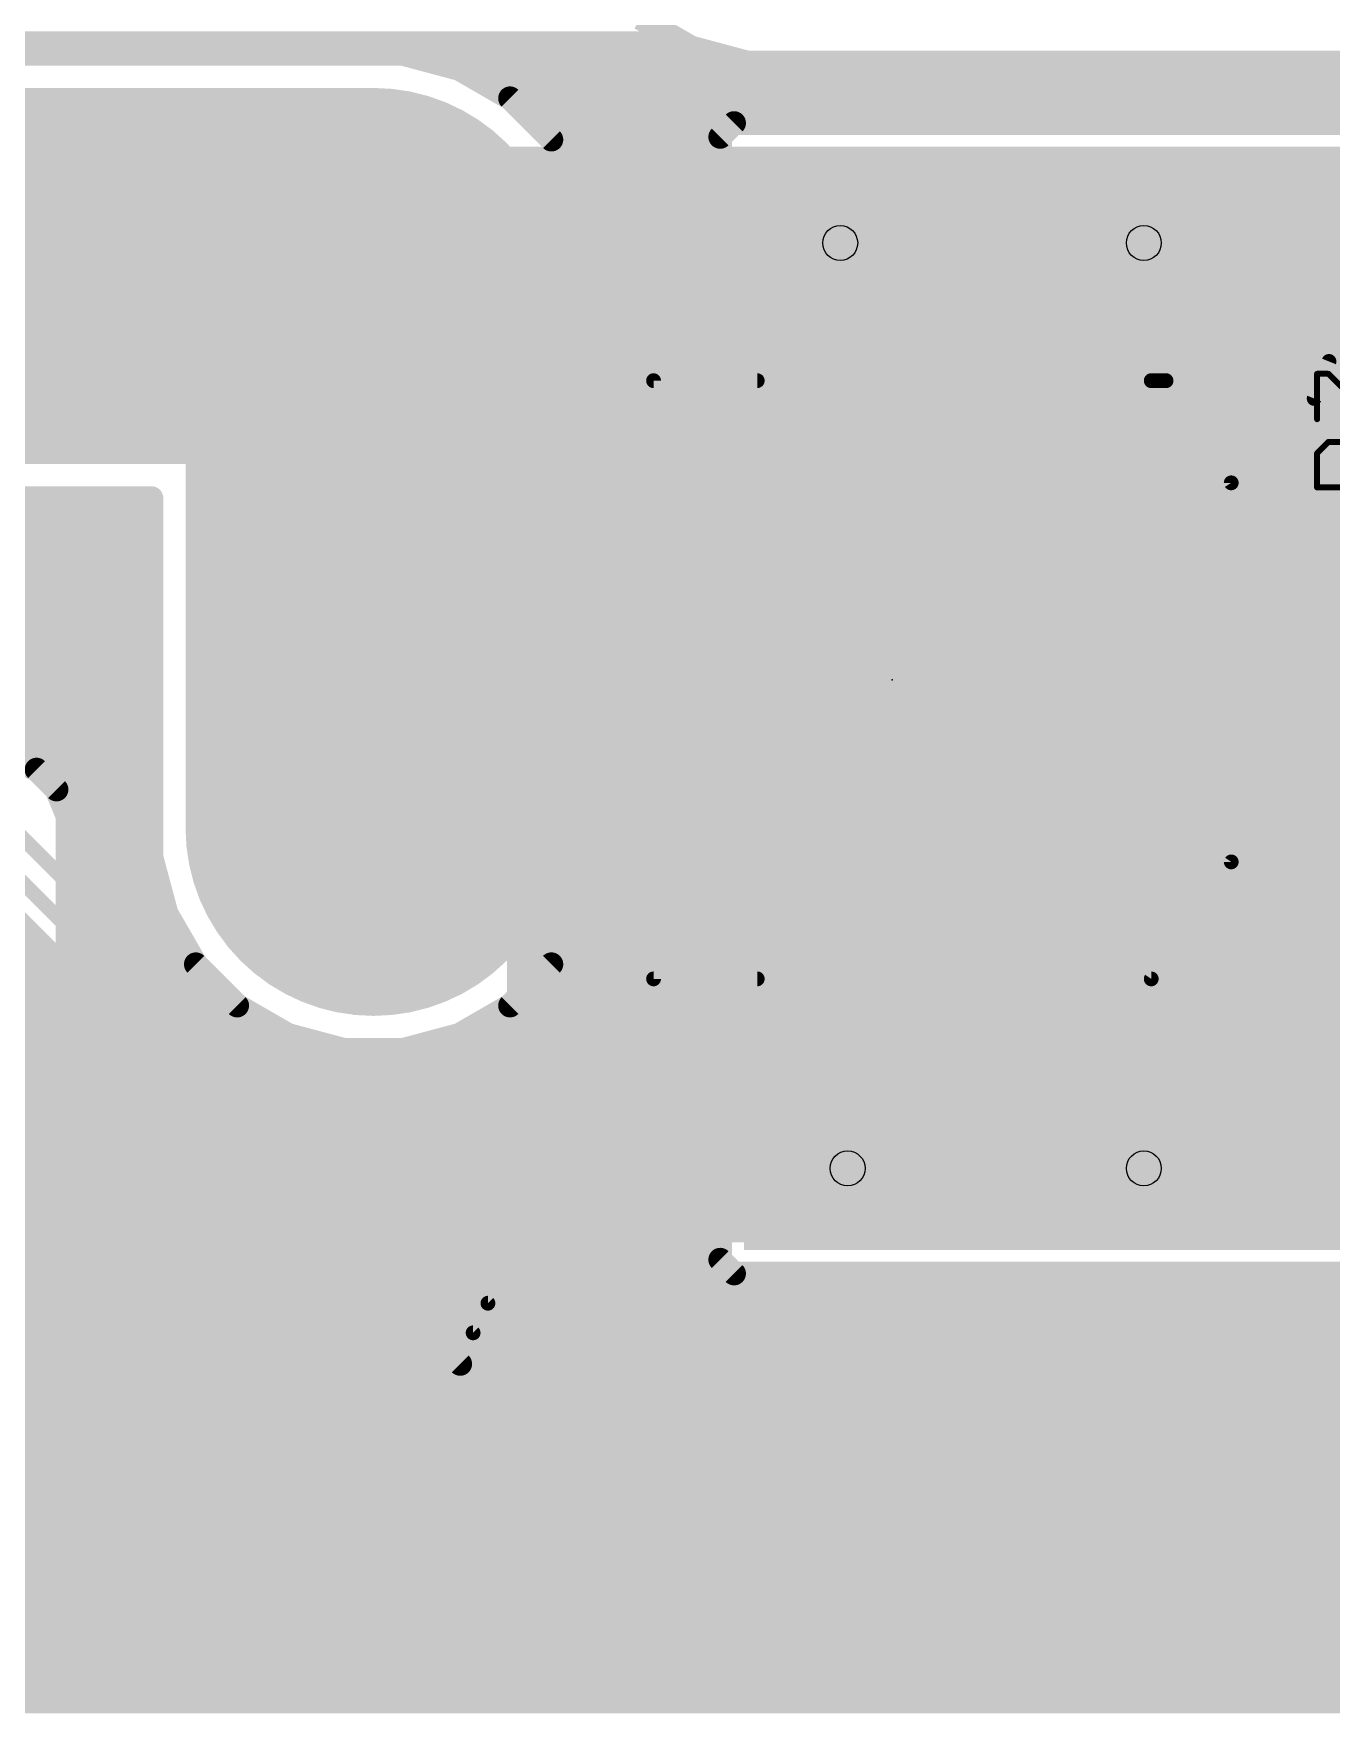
# Model space of a CAD drawing. Extents: x 0 to 10.8, y 0 to 6.1.
# Drawn here: x 7.958 to 8.835, y 1.613 to 2.743 of the extents above; entities that cross this region are included whole.
import ezdxf

# ---------------------------------------------------------------- set-up
doc = ezdxf.new("R2010")
doc.units = 0
for name, color, linetype in [('1', 22, 'CONTINUOUS'), ('116', 253, 'CONTINUOUS'), ('16', 175, 'CONTINUOUS'), ('18', 82, 'CONTINUOUS'), ('21', 253, 'CONTINUOUS'), ('23', 7, 'CONTINUOUS'), ('25', 253, 'CONTINUOUS'), ('29', 253, 'CONTINUOUS'), ('30', 253, 'CONTINUOUS'), ('31', 253, 'CONTINUOUS'), ('44', 253, 'CONTINUOUS'), ('51', 253, 'CONTINUOUS')]:
    doc.layers.add(name, color=color, linetype=linetype)

# ---------------------------------------------------------------- blocks, each defined once
blk = doc.blocks.new('RECT')
blk.add_solid([(-0.5, -0.5), (0.5, -0.5), (-0.5, 0.5), (0.5, 0.5)])
blk = doc.blocks.new('SQUAREV')
blk.add_solid([(-0.5, -0.5), (0.5, -0.5), (-0.5, 0.5), (0.5, 0.5)])

msp = doc.modelspace()

# ---------------------------------------------------------------- linework, layer by layer
at = {"layer": '1'}
for points, const_width in [([(8.367945, 2.752827), (8.402146, 2.733079)], 0.016), ([(7.773472, 2.736), (8.397083, 2.736)], 0.016), ([(8.207571, 2.728732), (7.777193, 2.728732)], 0.016), ([(8.24572, 2.718512), (8.207571, 2.728732)], 0.016), ([(8.402146, 2.733079), (8.440295, 2.722858)], 0.016), ([(8.240169, 2.72), (10.134984, 2.72)], 0.016), ([(8.279921, 2.698764), (8.24572, 2.718512)], 0.016), ([(8.440295, 2.722858), (8.640295, 2.722858)], 0.016), ([(8.640295, 2.722858), (9.670232, 2.722858)], 0.016), ([(8.270854, 2.704), (10.134984, 2.704)], 0.016), ([(7.618094, 2.578736), (8.187823, 2.578736)], 0.254), ([(8.187823, 2.578736), (8.187823, 2.406043)], 0.254), ([(8.30785, 2.670835), (8.279921, 2.698764)], 0.016), ([(8.290685, 2.688), (10.134984, 2.688)], 0.016), ([(8.431193, 2.682039), (8.421823, 2.672669)], 0.016), ([(8.949449, 2.682039), (8.431193, 2.682039)], 0.016), ([(8.306685, 2.672), (8.421823, 2.672)], 0.016), ([(8.327598, 2.636634), (8.30785, 2.670835)], 0.016), ([(8.421823, 2.672669), (8.421823, 1.914413)], 0.016), ([(8.316417, 2.656), (8.421823, 2.656)], 0.016), ([(8.325657, 2.64), (8.421823, 2.64)], 0.016), ([(8.337819, 2.598484), (8.327598, 2.636634)], 0.016), ([(8.330984, 2.624), (8.421823, 2.624)], 0.016), ([(8.335272, 2.608), (8.421823, 2.608)], 0.016), ([(8.337819, 2.558984), (8.337819, 2.598484)], 0.016), ([(8.337819, 2.592), (8.421823, 2.592)], 0.016), ([(8.337819, 2.576), (8.421823, 2.576)], 0.016), ([(8.337819, 2.56), (8.421823, 2.56)], 0.016), ([(8.337819, 2.386291), (8.337819, 2.558984)], 0.016), ([(8.337819, 2.544), (8.421823, 2.544)], 0.016), ([(8.187823, 2.406043), (8.187823, 2.206043)], 0.254), ([(8.337819, 2.528), (8.421823, 2.528)], 0.016), ([(8.337819, 2.512), (8.421823, 2.512)], 0.016), ([(8.822823, 2.496043), (8.832823, 2.521043)], 0.01), ([(8.337819, 2.496), (8.421823, 2.496)], 0.016), ([(8.337819, 2.48), (8.421823, 2.48)], 0.016), ([(8.337819, 2.464), (8.421823, 2.464)], 0.016), ([(8.337819, 2.448), (8.421823, 2.448)], 0.016), ([(7.637843, 2.428736), (8.037823, 2.428736)], 0.016), ([(8.037823, 2.428736), (8.037823, 2.386291)], 0.016), ([(8.337819, 2.432), (8.421823, 2.432)], 0.016), ([(8.637823, 2.306043), (9.189996, 2.306043)], 0.254), ([(7.31176, 2.416), (8.037823, 2.416)], 0.016), ([(8.337819, 2.416), (8.421823, 2.416)], 0.016), ([(7.31176, 2.4), (8.037823, 2.4)], 0.016), ([(8.337819, 2.4), (8.421823, 2.4)], 0.016), ([(7.31176, 2.384), (8.037823, 2.384)], 0.016), ([(8.037823, 2.386291), (8.037823, 2.186291)], 0.016), ([(8.337819, 2.186291), (8.337819, 2.386291)], 0.016), ([(8.337819, 2.384), (8.421823, 2.384)], 0.016), ([(7.31176, 2.368), (8.037823, 2.368)], 0.016), ([(8.337819, 2.368), (8.421823, 2.368)], 0.016), ([(7.31176, 2.352), (8.037823, 2.352)], 0.016), ([(8.337819, 2.352), (8.421823, 2.352)], 0.016), ([(7.318472, 2.336), (8.037823, 2.336)], 0.016), ([(8.337819, 2.336), (8.421823, 2.336)], 0.016), ([(7.334472, 2.32), (8.037823, 2.32)], 0.016), ([(8.337819, 2.32), (8.421823, 2.32)], 0.016), ([(7.350472, 2.304), (8.037823, 2.304)], 0.016), ([(8.337819, 2.304), (8.421823, 2.304)], 0.016), ([(7.366472, 2.288), (8.037823, 2.288)], 0.016), ([(8.337819, 2.288), (8.421823, 2.288)], 0.016), ([(7.382472, 2.272), (8.037823, 2.272)], 0.016), ([(8.337819, 2.272), (8.421823, 2.272)], 0.016), ([(7.398472, 2.256), (8.037823, 2.256)], 0.016), ([(7.960244, 2.245409), (7.942602, 2.252717)], 0.016), ([(8.337819, 2.256), (8.421823, 2.256)], 0.016), ([(7.973744, 2.231909), (7.960244, 2.245409)], 0.016), ([(7.965654, 2.24), (8.037823, 2.24)], 0.016), ([(7.981051, 2.214268), (7.973744, 2.231909)], 0.016), ([(8.337819, 2.24), (8.421823, 2.24)], 0.016), ([(7.977024, 2.224), (8.037823, 2.224)], 0.016), ([(8.337819, 2.224), (8.421823, 2.224)], 0.016), ([(7.981051, 1.72122), (7.981051, 2.214268)], 0.016), ([(7.981051, 2.208), (8.037823, 2.208)], 0.016), ([(8.337819, 2.208), (8.421823, 2.208)], 0.016), ([(7.981051, 2.192), (8.037823, 2.192)], 0.016), ([(8.037823, 2.186291), (8.048043, 2.148142)], 0.016), ([(8.327598, 2.148142), (8.337819, 2.186291)], 0.016), ([(8.337819, 2.192), (8.421823, 2.192)], 0.016), ([(7.981051, 2.176), (8.040579, 2.176)], 0.016), ([(8.335059, 2.176), (8.421823, 2.176)], 0.016), ([(7.981051, 2.16), (8.044866, 2.16)], 0.016), ([(8.330772, 2.16), (8.421823, 2.16)], 0.016), ([(7.981051, 2.144), (8.050433, 2.144)], 0.016), ([(8.048043, 2.148142), (8.067791, 2.113941)], 0.016), ([(8.30785, 2.113941), (8.327598, 2.148142)], 0.016), ([(8.325205, 2.144), (8.421823, 2.144)], 0.016), ([(7.981051, 2.128), (8.059673, 2.128)], 0.016), ([(8.315965, 2.128), (8.421823, 2.128)], 0.016), ([(7.981051, 2.112), (8.069732, 2.112)], 0.016), ([(8.067791, 2.113941), (8.09572, 2.086012)], 0.016), ([(8.279921, 2.086012), (8.30785, 2.113941)], 0.016), ([(8.305909, 2.112), (8.421823, 2.112)], 0.016), ([(7.981051, 2.096), (8.085732, 2.096)], 0.016), ([(8.289909, 2.096), (8.421823, 2.096)], 0.016), ([(8.09572, 2.086012), (8.129921, 2.066264)], 0.016), ([(8.24572, 2.066264), (8.279921, 2.086012)], 0.016), ([(7.981051, 2.08), (8.10613, 2.08)], 0.016), ([(8.269508, 2.08), (8.421823, 2.08)], 0.016), ([(7.981051, 2.064), (8.13837, 2.064)], 0.016), ([(8.129921, 2.066264), (8.168071, 2.056043)], 0.016), ([(8.207571, 2.056043), (8.24572, 2.066264)], 0.016), ([(8.237268, 2.064), (8.421823, 2.064)], 0.016), ([(8.168071, 2.056043), (8.207571, 2.056043)], 0.016), ([(7.981051, 2.048), (8.421823, 2.048)], 0.016), ([(7.981051, 2.032), (8.421823, 2.032)], 0.016), ([(7.981051, 2.016), (8.421823, 2.016)], 0.016), ([(7.981051, 2), (8.421823, 2)], 0.016), ([(7.981051, 1.984), (8.421823, 1.984)], 0.016), ([(7.981051, 1.968), (8.421823, 1.968)], 0.016), ([(7.981051, 1.952), (8.421823, 1.952)], 0.016), ([(7.981051, 1.936), (8.421823, 1.936)], 0.016), ([(7.981051, 1.92), (8.421823, 1.92)], 0.016), ([(8.421823, 1.914413), (8.431193, 1.905043)], 0.016), ([(7.981051, 1.904), (9.386894, 1.904)], 0.016), ([(8.431193, 1.905043), (8.949449, 1.905043)], 0.016), ([(7.981051, 1.888), (10.306972, 1.888)], 0.016), ([(7.981051, 1.872), (10.200217, 1.872)], 0.016), ([(7.981051, 1.856), (10.196685, 1.856)], 0.016), ([(7.981051, 1.84), (10.196685, 1.84)], 0.016), ([(7.981051, 1.824), (10.197539, 1.824)], 0.016), ([(7.981051, 1.808), (10.196685, 1.808)], 0.016), ([(7.981051, 1.792), (10.196685, 1.792)], 0.016), ([(7.981051, 1.776), (10.195528, 1.776)], 0.016), ([(7.981051, 1.76), (10.144193, 1.76)], 0.016), ([(7.981051, 1.744), (10.13426, 1.744)], 0.016), ([(7.981051, 1.728), (10.132, 1.728)], 0.016), ([(8.992882, 1.72122), (7.981051, 1.72122)], 0.016), ([(9.002433, 1.673224), (7.933055, 1.673224)], 0.05), ([(7.923504, 1.625224), (8.954433, 1.625224)], 0.016), ([(7.800461, 1.616), (8.954433, 1.616)], 0.016)]:
    msp.add_lwpolyline(points, dxfattribs=dict(at, const_width=const_width))
for points, const_width in [([(8.208606, 2.732596, 1), (8.206536, 2.724869)], 0.008), ([(8.207571, 2.724732, 1), (8.207571, 2.732732)], 0.008), ([(8.397083, 2.732, 1), (8.397083, 2.74)], 0.008), ([(8.403181, 2.736942, 1), (8.401111, 2.729215)], 0.008), ([(8.400146, 2.729615, 1), (8.404146, 2.736543)], 0.008), ([(8.240169, 2.724, 1), (8.240169, 2.716)], 0.008), ([(8.247721, 2.721976, 1), (8.24372, 2.715048)], 0.008), ([(8.244685, 2.714648, 1), (8.246756, 2.722376)], 0.008), ([(8.440295, 2.726858, 1), (8.440295, 2.718858)], 0.008), ([(8.43926, 2.718995, 1), (8.44133, 2.726722)], 0.008), ([(8.640295, 2.726858, 1), (8.640295, 2.718858)], 0.008), ([(8.640295, 2.718858, 1), (8.640295, 2.726858)], 0.008), ([(8.270854, 2.708, 1), (8.270854, 2.7)], 0.008), ([(8.251323, 2.578736, 1), (8.124323, 2.578736)], 0.127), ([(8.187823, 2.515236, 1), (8.187823, 2.642236)], 0.127), ([(8.28275, 2.701592, 1), (8.277093, 2.695935)], 0.008), ([(8.277921, 2.6953, 1), (8.281921, 2.702228)], 0.008), ([(8.290685, 2.692, 1), (8.290685, 2.684)], 0.008), ([(8.431193, 2.686039, 1), (8.431193, 2.678039)], 0.008), ([(8.434021, 2.679211, 1), (8.428364, 2.684868)], 0.008), ([(8.306685, 2.676, 1), (8.306685, 2.668)], 0.008), ([(8.311314, 2.672835, 1), (8.304386, 2.668834)], 0.008), ([(8.418994, 2.675498, 1), (8.424651, 2.669841)], 0.008), ([(8.425823, 2.672669, 1), (8.417823, 2.672669)], 0.008), ([(8.421823, 2.668, 1), (8.421823, 2.676)], 0.008), ([(8.305022, 2.668006, 1), (8.310679, 2.673663)], 0.008), ([(8.316417, 2.66, 1), (8.316417, 2.652)], 0.008), ([(8.421823, 2.652, 1), (8.421823, 2.66)], 0.008), ([(8.325657, 2.644, 1), (8.325657, 2.636)], 0.008), ([(8.331462, 2.637669, 1), (8.323735, 2.635599)], 0.008), ([(8.421823, 2.636, 1), (8.421823, 2.644)], 0.008), ([(8.324134, 2.634634, 1), (8.331062, 2.638634)], 0.008), ([(8.330984, 2.628, 1), (8.330984, 2.62)], 0.008), ([(8.421823, 2.62, 1), (8.421823, 2.628)], 0.008), ([(8.335272, 2.612, 1), (8.335272, 2.604)], 0.008), ([(8.421823, 2.604, 1), (8.421823, 2.612)], 0.008), ([(8.341819, 2.598484, 1), (8.333819, 2.598484)], 0.008), ([(8.337819, 2.596, 1), (8.337819, 2.588)], 0.008), ([(8.333955, 2.597449, 1), (8.341683, 2.599519)], 0.008), ([(8.421823, 2.588, 1), (8.421823, 2.596)], 0.008), ([(8.337819, 2.58, 1), (8.337819, 2.572)], 0.008), ([(8.421823, 2.572, 1), (8.421823, 2.58)], 0.008), ([(8.337819, 2.564, 1), (8.337819, 2.556)], 0.008), ([(8.341819, 2.558984, 1), (8.333819, 2.558984)], 0.008), ([(8.421823, 2.556, 1), (8.421823, 2.564)], 0.008), ([(8.333819, 2.558984, 1), (8.341819, 2.558984)], 0.008), ([(8.337819, 2.548, 1), (8.337819, 2.54)], 0.008), ([(8.421823, 2.54, 1), (8.421823, 2.548)], 0.008), ([(8.251323, 2.406043, 1), (8.124323, 2.406043)], 0.127), ([(8.337819, 2.532, 1), (8.337819, 2.524)], 0.008), ([(8.421823, 2.524, 1), (8.421823, 2.532)], 0.008), ([(8.337819, 2.516, 1), (8.337819, 2.508)], 0.008), ([(8.421823, 2.508, 1), (8.421823, 2.516)], 0.008), ([(8.835144, 2.520115, 1), (8.830502, 2.521972)], 0.005), ([(8.337819, 2.5, 1), (8.337819, 2.492)], 0.008), ([(8.421823, 2.492, 1), (8.421823, 2.5)], 0.008), ([(8.820502, 2.496972, 1), (8.825144, 2.495115)], 0.005), ([(8.337819, 2.484, 1), (8.337819, 2.476)], 0.008), ([(8.421823, 2.476, 1), (8.421823, 2.484)], 0.008), ([(8.124323, 2.406043, 1), (8.251323, 2.406043)], 0.127), ([(8.337819, 2.468, 1), (8.337819, 2.46)], 0.008), ([(8.421823, 2.46, 1), (8.421823, 2.468)], 0.008), ([(8.337819, 2.452, 1), (8.337819, 2.444)], 0.008), ([(8.421823, 2.444, 1), (8.421823, 2.452)], 0.008), ([(8.041823, 2.428736, 1), (8.033823, 2.428736)], 0.008), ([(8.037823, 2.424736, 1), (8.037823, 2.432736)], 0.008), ([(8.337819, 2.436, 1), (8.337819, 2.428)], 0.008), ([(8.421823, 2.428, 1), (8.421823, 2.436)], 0.008), ([(8.637823, 2.369543, 1), (8.637823, 2.242543)], 0.127), ([(8.037823, 2.412, 1), (8.037823, 2.42)], 0.008), ([(8.337819, 2.42, 1), (8.337819, 2.412)], 0.008), ([(8.421823, 2.412, 1), (8.421823, 2.42)], 0.008), ([(8.037823, 2.396, 1), (8.037823, 2.404)], 0.008), ([(8.337819, 2.404, 1), (8.337819, 2.396)], 0.008), ([(8.421823, 2.396, 1), (8.421823, 2.404)], 0.008), ([(8.041823, 2.386291, 1), (8.033823, 2.386291)], 0.008), ([(8.033823, 2.386291, 1), (8.041823, 2.386291)], 0.008), ([(8.037823, 2.38, 1), (8.037823, 2.388)], 0.008), ([(8.341819, 2.386291, 1), (8.333819, 2.386291)], 0.008), ([(8.337819, 2.388, 1), (8.337819, 2.38)], 0.008), ([(8.333819, 2.386291, 1), (8.341819, 2.386291)], 0.008), ([(8.421823, 2.38, 1), (8.421823, 2.388)], 0.008), ([(8.037823, 2.364, 1), (8.037823, 2.372)], 0.008), ([(8.337819, 2.372, 1), (8.337819, 2.364)], 0.008), ([(8.421823, 2.364, 1), (8.421823, 2.372)], 0.008), ([(8.037823, 2.348, 1), (8.037823, 2.356)], 0.008), ([(8.337819, 2.356, 1), (8.337819, 2.348)], 0.008), ([(8.421823, 2.348, 1), (8.421823, 2.356)], 0.008), ([(8.037823, 2.332, 1), (8.037823, 2.34)], 0.008), ([(8.337819, 2.34, 1), (8.337819, 2.332)], 0.008), ([(8.421823, 2.332, 1), (8.421823, 2.34)], 0.008), ([(8.037823, 2.316, 1), (8.037823, 2.324)], 0.008), ([(8.337819, 2.324, 1), (8.337819, 2.316)], 0.008), ([(8.421823, 2.316, 1), (8.421823, 2.324)], 0.008), ([(8.037823, 2.3, 1), (8.037823, 2.308)], 0.008), ([(8.337819, 2.308, 1), (8.337819, 2.3)], 0.008), ([(8.421823, 2.3, 1), (8.421823, 2.308)], 0.008), ([(8.037823, 2.284, 1), (8.037823, 2.292)], 0.008), ([(8.337819, 2.292, 1), (8.337819, 2.284)], 0.008), ([(8.421823, 2.284, 1), (8.421823, 2.292)], 0.008), ([(8.037823, 2.268, 1), (8.037823, 2.276)], 0.008), ([(8.337819, 2.276, 1), (8.337819, 2.268)], 0.008), ([(8.421823, 2.268, 1), (8.421823, 2.276)], 0.008), ([(8.037823, 2.252, 1), (8.037823, 2.26)], 0.008), ([(8.124323, 2.206043, 1), (8.251323, 2.206043)], 0.127), ([(8.337819, 2.26, 1), (8.337819, 2.252)], 0.008), ([(8.421823, 2.252, 1), (8.421823, 2.26)], 0.008), ([(7.963073, 2.248238, 1), (7.957416, 2.242581)], 0.008), ([(7.958713, 2.241714, 1), (7.961775, 2.249105)], 0.008), ([(7.965654, 2.244, 1), (7.965654, 2.236)], 0.008), ([(7.97744, 2.23344, 1), (7.970049, 2.230379)], 0.008), ([(7.970916, 2.229081, 1), (7.976573, 2.234738)], 0.008), ([(8.037823, 2.236, 1), (8.037823, 2.244)], 0.008), ([(8.337819, 2.244, 1), (8.337819, 2.236)], 0.008), ([(8.421823, 2.236, 1), (8.421823, 2.244)], 0.008), ([(7.977024, 2.228, 1), (7.977024, 2.22)], 0.008), ([(8.037823, 2.22, 1), (8.037823, 2.228)], 0.008), ([(8.337819, 2.228, 1), (8.337819, 2.22)], 0.008), ([(8.421823, 2.22, 1), (8.421823, 2.228)], 0.008), ([(7.985051, 2.214268, 1), (7.977051, 2.214268)], 0.008), ([(7.981051, 2.212, 1), (7.981051, 2.204)], 0.008), ([(7.977356, 2.212737, 1), (7.984747, 2.215798)], 0.008), ([(8.037823, 2.204, 1), (8.037823, 2.212)], 0.008), ([(8.337819, 2.212, 1), (8.337819, 2.204)], 0.008), ([(8.421823, 2.204, 1), (8.421823, 2.212)], 0.008), ([(7.981051, 2.196, 1), (7.981051, 2.188)], 0.008), ([(8.041687, 2.187326, 1), (8.033959, 2.185256)], 0.008), ([(8.037823, 2.188, 1), (8.037823, 2.196)], 0.008), ([(8.337819, 2.196, 1), (8.337819, 2.188)], 0.008), ([(8.341683, 2.185256, 1), (8.333955, 2.187326)], 0.008), ([(8.421823, 2.188, 1), (8.421823, 2.196)], 0.008), ([(7.981051, 2.18, 1), (7.981051, 2.172)], 0.008), ([(8.033823, 2.186291, 1), (8.041823, 2.186291)], 0.008), ([(8.040579, 2.172, 1), (8.040579, 2.18)], 0.008), ([(8.335059, 2.18, 1), (8.335059, 2.172)], 0.008), ([(8.333819, 2.186291, 1), (8.341819, 2.186291)], 0.008), ([(8.421823, 2.172, 1), (8.421823, 2.18)], 0.008), ([(7.981051, 2.164, 1), (7.981051, 2.156)], 0.008), ([(8.044866, 2.156, 1), (8.044866, 2.164)], 0.008), ([(8.330772, 2.164, 1), (8.330772, 2.156)], 0.008), ([(8.421823, 2.156, 1), (8.421823, 2.164)], 0.008), ([(7.981051, 2.148, 1), (7.981051, 2.14)], 0.008), ([(8.051507, 2.150142, 1), (8.044579, 2.146142)], 0.008), ([(8.04418, 2.147107, 1), (8.051907, 2.149177)], 0.008), ([(8.050433, 2.14, 1), (8.050433, 2.148)], 0.008), ([(8.325205, 2.148, 1), (8.325205, 2.14)], 0.008), ([(8.323735, 2.149177, 1), (8.331462, 2.147107)], 0.008), ([(8.331062, 2.146142, 1), (8.324134, 2.150142)], 0.008), ([(8.421823, 2.14, 1), (8.421823, 2.148)], 0.008), ([(7.981051, 2.132, 1), (7.981051, 2.124)], 0.008), ([(8.059673, 2.124, 1), (8.059673, 2.132)], 0.008), ([(8.315965, 2.132, 1), (8.315965, 2.124)], 0.008), ([(8.421823, 2.124, 1), (8.421823, 2.132)], 0.008), ([(7.981051, 2.116, 1), (7.981051, 2.108)], 0.008), ([(8.07062, 2.116769, 1), (8.064963, 2.111113)], 0.008), ([(8.064327, 2.111941, 1), (8.071255, 2.115941)], 0.008), ([(8.069732, 2.108, 1), (8.069732, 2.116)], 0.008), ([(8.305909, 2.116, 1), (8.305909, 2.108)], 0.008), ([(8.304386, 2.115941, 1), (8.311314, 2.111941)], 0.008), ([(8.310679, 2.111113, 1), (8.305022, 2.116769)], 0.008), ([(8.421823, 2.108, 1), (8.421823, 2.116)], 0.008), ([(7.981051, 2.1, 1), (7.981051, 2.092)], 0.008), ([(8.085732, 2.092, 1), (8.085732, 2.1)], 0.008), ([(8.289909, 2.1, 1), (8.289909, 2.092)], 0.008), ([(8.421823, 2.092, 1), (8.421823, 2.1)], 0.008), ([(8.097721, 2.089476, 1), (8.09372, 2.082548)], 0.008), ([(8.092892, 2.083183, 1), (8.098549, 2.08884)], 0.008), ([(8.277093, 2.08884, 1), (8.28275, 2.083183)], 0.008), ([(8.281921, 2.082548, 1), (8.277921, 2.089476)], 0.008), ([(7.981051, 2.084, 1), (7.981051, 2.076)], 0.008), ([(8.10613, 2.076, 1), (8.10613, 2.084)], 0.008), ([(8.269508, 2.084, 1), (8.269508, 2.076)], 0.008), ([(8.421823, 2.076, 1), (8.421823, 2.084)], 0.008), ([(7.981051, 2.068, 1), (7.981051, 2.06)], 0.008), ([(8.130956, 2.070128, 1), (8.128886, 2.0624)], 0.008), ([(8.127921, 2.0628, 1), (8.131921, 2.069728)], 0.008), ([(8.13837, 2.06, 1), (8.13837, 2.068)], 0.008), ([(8.237268, 2.068, 1), (8.237268, 2.06)], 0.008), ([(8.24372, 2.069728, 1), (8.247721, 2.0628)], 0.008), ([(8.246756, 2.0624, 1), (8.244685, 2.070128)], 0.008), ([(8.421823, 2.06, 1), (8.421823, 2.068)], 0.008), ([(8.168071, 2.060043, 1), (8.168071, 2.052043)], 0.008), ([(8.167036, 2.05218, 1), (8.169106, 2.059907)], 0.008), ([(8.206536, 2.059907, 1), (8.208606, 2.05218)], 0.008), ([(8.207571, 2.052043, 1), (8.207571, 2.060043)], 0.008), ([(7.981051, 2.052, 1), (7.981051, 2.044)], 0.008), ([(8.421823, 2.044, 1), (8.421823, 2.052)], 0.008), ([(7.981051, 2.036, 1), (7.981051, 2.028)], 0.008), ([(8.421823, 2.028, 1), (8.421823, 2.036)], 0.008), ([(7.981051, 2.02, 1), (7.981051, 2.012)], 0.008), ([(8.421823, 2.012, 1), (8.421823, 2.02)], 0.008), ([(7.981051, 2.004, 1), (7.981051, 1.996)], 0.008), ([(8.421823, 1.996, 1), (8.421823, 2.004)], 0.008), ([(7.981051, 1.988, 1), (7.981051, 1.98)], 0.008), ([(8.421823, 1.98, 1), (8.421823, 1.988)], 0.008), ([(7.981051, 1.972, 1), (7.981051, 1.964)], 0.008), ([(8.421823, 1.964, 1), (8.421823, 1.972)], 0.008), ([(7.981051, 1.956, 1), (7.981051, 1.948)], 0.008), ([(8.421823, 1.948, 1), (8.421823, 1.956)], 0.008), ([(7.981051, 1.94, 1), (7.981051, 1.932)], 0.008), ([(8.421823, 1.932, 1), (8.421823, 1.94)], 0.008), ([(7.981051, 1.924, 1), (7.981051, 1.916)], 0.008), ([(8.424651, 1.917242, 1), (8.418994, 1.911585)], 0.008), ([(8.421823, 1.916, 1), (8.421823, 1.924)], 0.008), ([(7.981051, 1.908, 1), (7.981051, 1.9)], 0.008), ([(8.417823, 1.914413, 1), (8.425823, 1.914413)], 0.008), ([(8.431193, 1.909043, 1), (8.431193, 1.901043)], 0.008), ([(8.428364, 1.902215, 1), (8.434021, 1.907872)], 0.008), ([(7.981051, 1.892, 1), (7.981051, 1.884)], 0.008), ([(7.981051, 1.876, 1), (7.981051, 1.868)], 0.008), ([(7.981051, 1.86, 1), (7.981051, 1.852)], 0.008), ([(7.981051, 1.844, 1), (7.981051, 1.836)], 0.008), ([(7.981051, 1.828, 1), (7.981051, 1.82)], 0.008), ([(7.981051, 1.812, 1), (7.981051, 1.804)], 0.008), ([(7.981051, 1.796, 1), (7.981051, 1.788)], 0.008), ([(7.981051, 1.78, 1), (7.981051, 1.772)], 0.008), ([(7.981051, 1.764, 1), (7.981051, 1.756)], 0.008), ([(7.981051, 1.748, 1), (7.981051, 1.74)], 0.008), ([(7.981051, 1.732, 1), (7.981051, 1.724)], 0.008), ([(7.981051, 1.72522, 1), (7.981051, 1.71722)], 0.008), ([(7.977051, 1.72122, 1), (7.985051, 1.72122)], 0.008)]:
    msp.add_lwpolyline(points, format="xyb", dxfattribs=dict(at, const_width=const_width))
at = {"layer": '116', "const_width": 0.007874}
for points in [[(8.502835, 2.59122, 1), (8.502835, 2.610906, 1), (8.502835, 2.59122)], [(8.707835, 2.59122, 1), (8.707835, 2.610906, 1), (8.707835, 2.59122)], [(8.507835, 1.96622, 1), (8.507835, 1.985906, 1), (8.507835, 1.96622)], [(8.707835, 1.96622, 1), (8.707835, 1.985906, 1), (8.707835, 1.96622)]]:
    msp.add_lwpolyline(points, format="xyb", dxfattribs=at)
at = {"layer": '16'}
for points, const_width in [([(8.265, 1.885), (7.435, 2.715)], 0.01), ([(7.425, 2.695), (8.255, 1.865)], 0.01), ([(7.416299, 2.674), (8.246299, 1.844)], 0.016), ([(5.42424, 2.128), (7.962299, 2.128)], 0.016), ([(4.44139, 2.112), (7.978299, 2.112)], 0.016), ([(4.44139, 2.096), (7.994299, 2.096)], 0.016), ([(4.44139, 2.08), (8.010299, 2.08)], 0.016), ([(4.44139, 2.064), (8.026299, 2.064)], 0.016), ([(4.44139, 2.048), (8.042299, 2.048)], 0.016), ([(4.437303, 2.032), (8.058299, 2.032)], 0.016), ([(4.439693, 2.016), (8.074299, 2.016)], 0.016), ([(4.620906, 2), (8.090299, 2)], 0.016), ([(4.630236, 1.984), (8.106299, 1.984)], 0.016), ([(4.630996, 1.968), (8.122299, 1.968)], 0.016), ([(4.622909, 1.952), (8.138299, 1.952)], 0.016), ([(4.441303, 1.936), (8.154299, 1.936)], 0.016), ([(4.435693, 1.92), (8.170299, 1.92)], 0.016), ([(4.44139, 1.904), (8.186299, 1.904)], 0.016), ([(4.44139, 1.888), (8.202299, 1.888)], 0.016), ([(8.265, 1.885), (9.065, 1.885)], 0.01), ([(4.44139, 1.872), (8.218299, 1.872)], 0.016), ([(8.255, 1.865), (9.035, 1.865)], 0.01), ([(4.44139, 1.856), (8.234299, 1.856)], 0.016), ([(4.44139, 1.84), (9.030299, 1.84)], 0.016), ([(8.246299, 1.844), (8.263697, 1.844)], 0.016), ([(8.263697, 1.844), (9.026299, 1.844)], 0.016), ([(4.333114, 1.824), (9.046299, 1.824)], 0.016), ([(4.44139, 1.808), (9.062299, 1.808)], 0.016), ([(4.44139, 1.792), (9.078299, 1.792)], 0.016), ([(4.44139, 1.776), (9.094299, 1.776)], 0.016), ([(4.44139, 1.76), (9.110299, 1.76)], 0.016), ([(4.44139, 1.744), (9.126299, 1.744)], 0.016), ([(4.433303, 1.728), (9.142299, 1.728)], 0.016), ([(4.44139, 1.712), (9.158299, 1.712)], 0.016), ([(4.44139, 1.696), (9.174299, 1.696)], 0.016), ([(4.44139, 1.68), (9.190299, 1.68)], 0.016), ([(4.44139, 1.664), (9.206299, 1.664)], 0.016), ([(4.44139, 1.648), (9.222299, 1.648)], 0.016), ([(4.437303, 1.632), (9.238299, 1.632)], 0.016), ([(4.439693, 1.616), (9.254299, 1.616)], 0.016)]:
    msp.add_lwpolyline(points, dxfattribs=dict(at, const_width=const_width))
for points, const_width in [([(7.962299, 2.124, 1), (7.962299, 2.132)], 0.008), ([(7.978299, 2.108, 1), (7.978299, 2.116)], 0.008), ([(7.994299, 2.092, 1), (7.994299, 2.1)], 0.008), ([(8.010299, 2.076, 1), (8.010299, 2.084)], 0.008), ([(8.026299, 2.06, 1), (8.026299, 2.068)], 0.008), ([(8.042299, 2.044, 1), (8.042299, 2.052)], 0.008), ([(8.058299, 2.028, 1), (8.058299, 2.036)], 0.008), ([(8.074299, 2.012, 1), (8.074299, 2.02)], 0.008), ([(8.090299, 1.996, 1), (8.090299, 2.004)], 0.008), ([(8.106299, 1.98, 1), (8.106299, 1.988)], 0.008), ([(8.122299, 1.964, 1), (8.122299, 1.972)], 0.008), ([(8.138299, 1.948, 1), (8.138299, 1.956)], 0.008), ([(8.154299, 1.932, 1), (8.154299, 1.94)], 0.008), ([(8.170299, 1.916, 1), (8.170299, 1.924)], 0.008), ([(8.186299, 1.9, 1), (8.186299, 1.908)], 0.008), ([(8.202299, 1.884, 1), (8.202299, 1.892)], 0.008), ([(8.265, 1.8875, 1), (8.265, 1.8825)], 0.005), ([(8.263232, 1.883232, 1), (8.266768, 1.886768)], 0.005), ([(8.218299, 1.868, 1), (8.218299, 1.876)], 0.008), ([(8.255, 1.8675, 1), (8.255, 1.8625)], 0.005), ([(8.253232, 1.863232, 1), (8.256768, 1.866768)], 0.005), ([(8.234299, 1.852, 1), (8.234299, 1.86)], 0.008), ([(8.246299, 1.848, 1), (8.246299, 1.84)], 0.008), ([(8.243471, 1.841172, 1), (8.249128, 1.846828)], 0.008), ([(8.263697, 1.848, 1), (8.263697, 1.84)], 0.008), ([(8.263697, 1.84, 1), (8.263697, 1.848)], 0.008)]:
    msp.add_lwpolyline(points, format="xyb", dxfattribs=dict(at, const_width=const_width))
at = {"layer": '21', "const_width": 0.01}
for points in [[(8.376823, 2.508043), (8.376823, 2.104043)], [(8.376823, 2.508043), (8.446823, 2.508043)], [(8.376823, 2.104043), (8.446823, 2.104043)]]:
    msp.add_lwpolyline(points, dxfattribs=at)
at = {"layer": '21', "const_width": 0.005}
for points in [[(8.379323, 2.508043, 1), (8.374323, 2.508043)], [(8.376823, 2.510543, 1), (8.376823, 2.505543)], [(8.446823, 2.505543, 1), (8.446823, 2.510543)], [(8.376823, 2.106543, 1), (8.376823, 2.101543)], [(8.374323, 2.104043, 1), (8.379323, 2.104043)], [(8.446823, 2.101543, 1), (8.446823, 2.106543)]]:
    msp.add_lwpolyline(points, format="xyb", dxfattribs=at)
at = {"layer": '23'}
msp.add_point((8.537823, 2.306043), dxfattribs=at)
at = {"layer": '25', "const_width": 0.004}
for points in [[(8.824787, 2.482004), (8.824787, 2.512693)], [(8.824787, 2.512693), (8.832461, 2.512693)], [(8.832461, 2.512693), (8.863154, 2.482004)], [(8.832461, 2.466657), (8.824787, 2.458984)], [(8.863154, 2.466657), (8.832461, 2.466657)], [(8.824787, 2.458984), (8.824787, 2.435969)], [(8.824787, 2.435969), (8.870823, 2.435969)]]:
    msp.add_lwpolyline(points, dxfattribs=at)
at = {"layer": '25', "const_width": 0.002}
for points in [[(8.825787, 2.512693, 1), (8.823787, 2.512693)], [(8.824787, 2.513693, 1), (8.824787, 2.511693)], [(8.833168, 2.5134, 1), (8.831754, 2.511986)], [(8.832461, 2.511693, 1), (8.832461, 2.513693)], [(8.823787, 2.482004, 1), (8.825787, 2.482004)], [(8.832461, 2.467657, 1), (8.832461, 2.465657)], [(8.833168, 2.46595, 1), (8.831754, 2.467365)], [(8.825787, 2.458984, 1), (8.823787, 2.458984)], [(8.82408, 2.459691, 1), (8.825495, 2.458277)], [(8.824787, 2.436969, 1), (8.824787, 2.434969)], [(8.823787, 2.435969, 1), (8.825787, 2.435969)]]:
    msp.add_lwpolyline(points, format="xyb", dxfattribs=at)
at = {"layer": '44'}
for centre in [(8.502823, 2.601043), (8.707823, 2.601043), (8.507823, 1.976043), (8.707823, 1.976043)]:
    msp.add_circle(centre, 0.011811, dxfattribs=at)
at = {"layer": '51', "const_width": 0.01}
for points in [[(8.712823, 2.508043), (8.376823, 2.508043)], [(8.722823, 2.508043), (8.712823, 2.508043)], [(8.712823, 2.508043), (8.712823, 2.104043)], [(8.766823, 2.439043), (8.722823, 2.508043)], [(8.766823, 2.183043), (8.766823, 2.439043)], [(8.712823, 2.104043), (8.766823, 2.183043)], [(8.376823, 2.104043), (8.712823, 2.104043)]]:
    msp.add_lwpolyline(points, dxfattribs=at)
at = {"layer": '51', "const_width": 0.005}
for points in [[(8.376823, 2.510543, 1), (8.376823, 2.505543)], [(8.712823, 2.510543, 1), (8.712823, 2.505543)], [(8.715323, 2.508043, 1), (8.710323, 2.508043)], [(8.712823, 2.505543, 1), (8.712823, 2.510543)], [(8.724931, 2.509387, 1), (8.720715, 2.506699)], [(8.722823, 2.505543, 1), (8.722823, 2.510543)], [(8.769323, 2.439043, 1), (8.764323, 2.439043)], [(8.764715, 2.437699, 1), (8.768931, 2.440387)], [(8.764323, 2.183043, 1), (8.769323, 2.183043)], [(8.768887, 2.181633, 1), (8.764759, 2.184454)], [(8.376823, 2.106543, 1), (8.376823, 2.101543)], [(8.710759, 2.105454, 1), (8.714887, 2.102633)], [(8.710323, 2.104043, 1), (8.715323, 2.104043)], [(8.712823, 2.101543, 1), (8.712823, 2.106543)]]:
    msp.add_lwpolyline(points, format="xyb", dxfattribs=at)

# ---------------------------------------------------------------- block references
at = {"layer": '1', "xscale": 0.505, "yscale": 0.745}
msp.add_blockref('RECT', (8.690323, 2.293543), dxfattribs=at)
at = {"layer": '1', "rotation": 270}
for p, xscale, yscale in [((8.637823, 2.306043), 0.45, 0.35), ((8.187823, 2.406043), 0.082, 0.15), ((8.187823, 2.206043), 0.082, 0.15)]:
    msp.add_blockref('RECT', p, dxfattribs=dict(at, xscale=xscale, yscale=yscale))
at = {"layer": '16', "xscale": 0.67, "yscale": 0.74}
msp.add_blockref('RECT', (8.612823, 2.296043), dxfattribs=at)
at = {"layer": '18', "xscale": 0.039622, "yscale": 0.039622}
for p in [(8.502823, 2.601043), (8.502823, 2.601043), (8.707823, 2.601043), (8.707823, 2.601043), (8.507823, 1.976043), (8.507823, 1.976043), (8.707823, 1.976043), (8.707823, 1.976043)]:
    msp.add_blockref('SQUAREV', p, dxfattribs=at)
at = {"layer": '21', "xscale": 0.056, "yscale": 0.098, "rotation": 270}
for p in [(8.321823, 2.406043), (8.321823, 2.306043), (8.321823, 2.206043)]:
    msp.add_blockref('RECT', p, dxfattribs=at)
at = {"layer": '29', "xscale": 0.047622, "yscale": 0.047622}
for p in [(8.502823, 2.601043), (8.707823, 2.601043), (8.507823, 1.976043), (8.707823, 1.976043)]:
    msp.add_blockref('SQUAREV', p, dxfattribs=at)
at = {"layer": '29', "rotation": 270}
for p, xscale, yscale in [((8.637823, 2.306043), 0.458, 0.358), ((8.187823, 2.406043), 0.09, 0.158), ((8.187823, 2.206043), 0.09, 0.158)]:
    msp.add_blockref('RECT', p, dxfattribs=dict(at, xscale=xscale, yscale=yscale))
at = {"layer": '30', "xscale": 0.047622, "yscale": 0.047622}
for p in [(8.502823, 2.601043), (8.707823, 2.601043), (8.507823, 1.976043), (8.707823, 1.976043)]:
    msp.add_blockref('SQUAREV', p, dxfattribs=at)
at = {"layer": '31', "rotation": 270}
for p, xscale, yscale in [((8.637823, 2.306043), 0.45, 0.35), ((8.187823, 2.406043), 0.082, 0.15), ((8.187823, 2.206043), 0.082, 0.15)]:
    msp.add_blockref('RECT', p, dxfattribs=dict(at, xscale=xscale, yscale=yscale))
at = {"layer": '51', "yscale": 0.056, "rotation": 270}
for p, xscale in [((8.244823, 2.406043), 0.056), ((8.190823, 2.406043), 0.044), ((8.190823, 2.206043), 0.044), ((8.244823, 2.206043), 0.056)]:
    msp.add_blockref('RECT', p, dxfattribs=dict(at, xscale=xscale))

doc.saveas('drawing.dxf')
